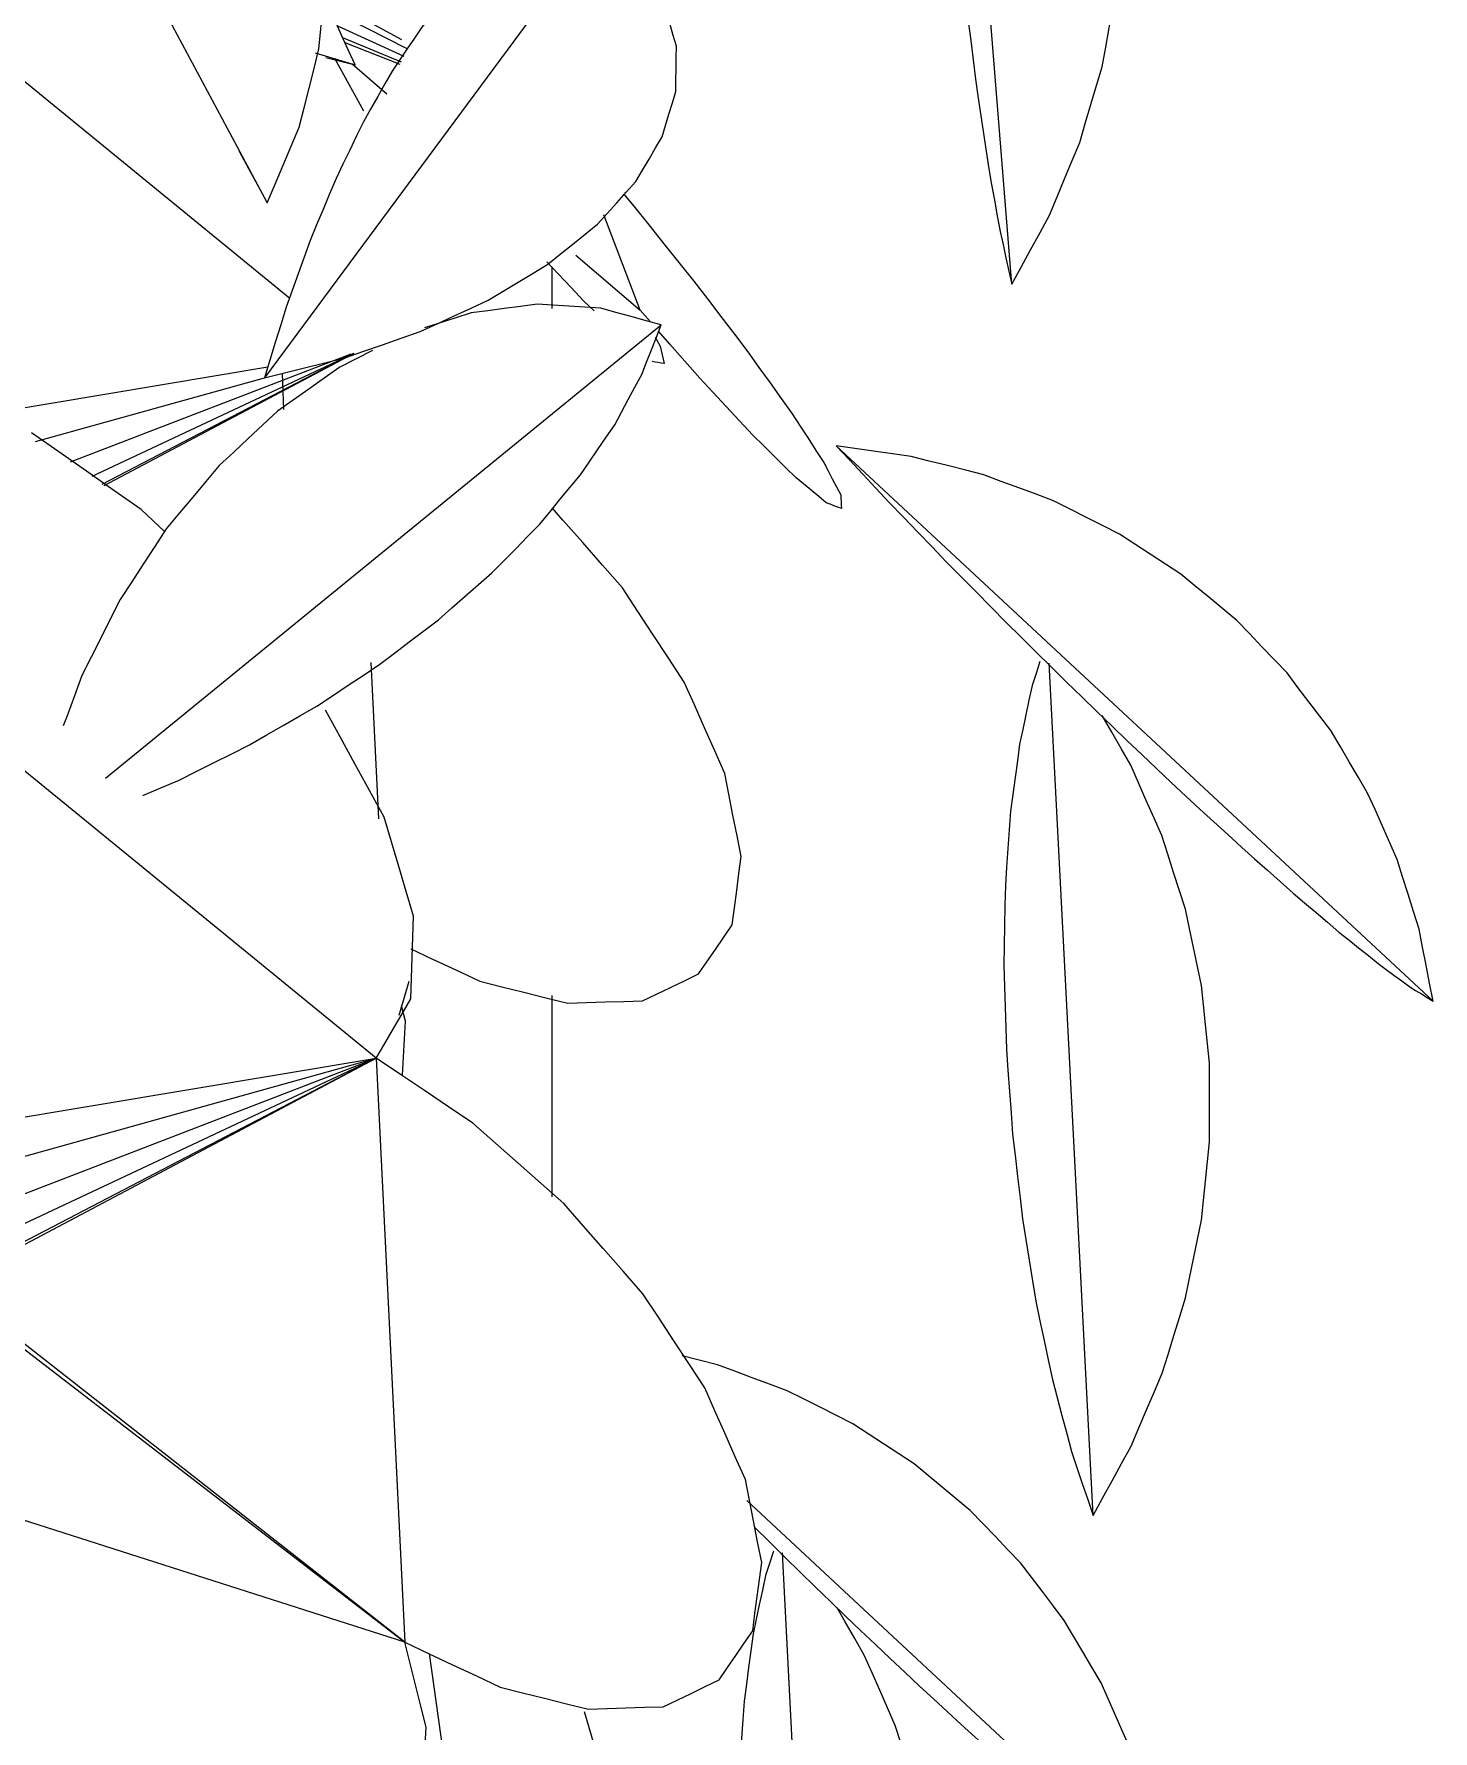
# Model space of a CAD drawing. Header units: metres. Extents: x 13.9 to 26.7, y -0.2 to 3.2.
# Drawn here: x 16.7352 to 16.8055, y 1.2258 to 1.3109 of the extents above; entities that cross this region are included whole.
import ezdxf

# ---------------------------------------------------------------- set-up
doc = ezdxf.new("R2010")
doc.units = ezdxf.units.M
for name, color, linetype, lineweight in [('Importações nas famílias', 10, 'Continuous', 5), ('Quadro estrutural', 7, 'Continuous', 5), ('Vegetação', 7, 'Continuous', 5)]:
    doc.layers.add(name, color=color, linetype=linetype, lineweight=lineweight)

# ---------------------------------------------------------------- blocks, each defined once
blk = doc.blocks.new('Planta_pergolado_12200 - plantas pergolado_skp_Component_17-V429-Corte 1')
at = {"layer": 'Importações nas famílias'}
for p, q in [((16.752426, 1.25954), (16.716542, 1.288845)), ((16.7418, 1.285967), (16.740628, 1.287073)), ((16.730631, 1.255901), (16.752426, 1.25954)), ((16.730972, 1.248176), (16.752426, 1.25954)), ((16.731752, 1.253787), (16.752426, 1.25954)), ((16.73183, 1.248828), (16.752426, 1.25954)), ((16.732346, 1.251817), (16.752426, 1.25954)), ((16.732373, 1.250126), (16.752426, 1.25954)), ((16.752426, 1.25954), (16.753856, 1.230236)), ((16.730756, 1.248012), (16.753856, 1.230236)), ((16.753856, 1.230236), (16.730972, 1.248176)), ((16.753856, 1.230236), (16.718856, 1.241429))]:
    blk.add_line(p, q, dxfattribs=at)
at = {"layer": 'Importações nas famílias', "flags": 128}
for points in [[(16.740628, 1.287073), (16.739252, 1.288036), (16.737876, 1.288999), (16.7365, 1.289962), (16.735124, 1.290924)], [(16.752833, 1.271639), (16.752094, 1.272979), (16.751355, 1.27432), (16.750617, 1.27566), (16.749878, 1.277)], [(16.754304, 1.266671), (16.753936, 1.267913), (16.753569, 1.269155), (16.753201, 1.270397), (16.752833, 1.271639)], [(16.754164, 1.26252), (16.754199, 1.263557), (16.754234, 1.264595), (16.754269, 1.265633), (16.754304, 1.266671)], [(16.752426, 1.25954), (16.75286, 1.260285), (16.753295, 1.26103), (16.75373, 1.261775), (16.754164, 1.26252)], [(16.757273, 1.256286), (16.756061, 1.257099), (16.754849, 1.257913), (16.753638, 1.258727), (16.752426, 1.25954)], [(16.761838, 1.252255), (16.760697, 1.253262), (16.759556, 1.25427), (16.758414, 1.255278), (16.757273, 1.256286)], [(16.765811, 1.247721), (16.764818, 1.248855), (16.763825, 1.249988), (16.762831, 1.251121), (16.761838, 1.252255)], [(16.76892, 1.242995), (16.768143, 1.244177), (16.767365, 1.245358), (16.766588, 1.24654), (16.765811, 1.247721)], [(16.770954, 1.238398), (16.770446, 1.239547), (16.769937, 1.240696), (16.769429, 1.241846), (16.76892, 1.242995)], [(16.771774, 1.234243), (16.771569, 1.235281), (16.771364, 1.23632), (16.771159, 1.237359), (16.770954, 1.238398)], [(16.771324, 1.230813), (16.771437, 1.231671), (16.771549, 1.232528), (16.771662, 1.233385), (16.771774, 1.234243)], [(16.769635, 1.228343), (16.770058, 1.22896), (16.77048, 1.229578), (16.770902, 1.230196), (16.771324, 1.230813)], [(16.754926, 1.225969), (16.754659, 1.227035), (16.754391, 1.228102), (16.754124, 1.229169), (16.753856, 1.230236)], [(16.753856, 1.230236), (16.755056, 1.229672), (16.756255, 1.229108), (16.757455, 1.228544), (16.758655, 1.22798)], [(16.766822, 1.227), (16.767526, 1.227336), (16.768229, 1.227671), (16.768932, 1.228007), (16.769635, 1.228343)], [(16.758655, 1.22798), (16.75976, 1.227704), (16.760866, 1.227428), (16.761971, 1.227152), (16.763077, 1.226876)], [(16.763077, 1.226876), (16.764013, 1.226907), (16.76495, 1.226938), (16.765886, 1.226969), (16.766822, 1.227)], [(16.754731, 1.222373), (16.75478, 1.223272), (16.754829, 1.224171), (16.754877, 1.22507), (16.754926, 1.225969)]]:
    blk.add_lwpolyline(points, dxfattribs=at)
blk = doc.blocks.new('Planta_pergolado_12200 - plantas pergolado_skp_Component_16-V430-Corte 1')
blk.add_blockref('Planta_pergolado_12200 - plantas pergolado_skp_Component_17-V429-Corte 1', (0, 0))
blk = doc.blocks.new('Planta_pergolado_12200 - plantas pergolado_skp_-V431-Corte 1')
blk.add_blockref('Planta_pergolado_12200 - plantas pergolado_skp_Component_16-V430-Corte 1', (0, 0))
blk = doc.blocks.new('Planta_pergolado_12200 - plantas pergolado_skp_-3067429-Corte 1')
blk.add_blockref('Planta_pergolado_12200 - plantas pergolado_skp_-V431-Corte 1', (0, 0))
blk = doc.blocks.new('Planta_pergolado_12200 - plantas pergolado_skp_-3067432-Corte 1')
blk.add_blockref('Planta_pergolado_12200 - plantas pergolado_skp_-3067429-Corte 1', (0, 0))
blk = doc.blocks.new('Planta_pergolado_12200 - plantas pergolado_skp_Component_12-V544-Corte 1')
at = {"layer": 'Importações nas famílias'}
blk.add_line((16.785457, 1.223927), (16.771029, 1.237348), dxfattribs=at)
at = {"layer": 'Importações nas famílias', "flags": 128}
for points in [[(16.76955, 1.244161), (16.768637, 1.244392), (16.767778, 1.24461)], [(16.773048, 1.242858), (16.772174, 1.243184), (16.771299, 1.24351), (16.770424, 1.243835), (16.76955, 1.244161)], [(16.776355, 1.241192), (16.775528, 1.241609), (16.774702, 1.242025), (16.773875, 1.242442), (16.773048, 1.242858)], [(16.779432, 1.239182), (16.778663, 1.239685), (16.777893, 1.240187), (16.777124, 1.24069), (16.776355, 1.241192)], [(16.782246, 1.23685), (16.781543, 1.237433), (16.780839, 1.238016), (16.780136, 1.238599), (16.779432, 1.239182)], [(16.784766, 1.234221), (16.784136, 1.234878), (16.783506, 1.235535), (16.782876, 1.236192), (16.782246, 1.23685)], [(16.771416, 1.236017), (16.772179, 1.235262), (16.772941, 1.234507), (16.773704, 1.233752)], [(16.786963, 1.231325), (16.786413, 1.232049), (16.785864, 1.232773), (16.785315, 1.233497), (16.784766, 1.234221)], [(16.773704, 1.233752), (16.774463, 1.233018), (16.775222, 1.232284), (16.775982, 1.23155), (16.776741, 1.230816)], [(16.776741, 1.230816), (16.777479, 1.23012), (16.778217, 1.229424), (16.778956, 1.228728), (16.779694, 1.228032)], [(16.788813, 1.228194), (16.78835, 1.228977), (16.787888, 1.229759), (16.787425, 1.230542), (16.786963, 1.231325)], [(16.779694, 1.228032), (16.780394, 1.22739), (16.781093, 1.226749), (16.781793, 1.226107), (16.782493, 1.225465)], [(16.79026, 1.224941), (16.789924, 1.225696), (16.789554, 1.226529), (16.789183, 1.227361), (16.788813, 1.228194)], [(16.782493, 1.225465), (16.783138, 1.224893), (16.783783, 1.224321), (16.784428, 1.223749)]]:
    blk.add_lwpolyline(points, dxfattribs=at)
blk = doc.blocks.new('Planta_pergolado_12200 - plantas pergolado_skp_Component_12-V545-Corte 1')
at = {"layer": 'Importações nas famílias'}
for p, q in [((16.77462, 1.199879), (16.772823, 1.234716)), ((16.772159, 1.202692), (16.772366, 1.201712)), ((16.778107, 1.198165), (16.778496, 1.19908))]:
    blk.add_line(p, q, dxfattribs=at)
at = {"layer": 'Importações nas famílias', "flags": 128}
for points in [[(16.772362, 1.234797), (16.772165, 1.234192), (16.771969, 1.233586)], [(16.771969, 1.233586), (16.771812, 1.232853), (16.771655, 1.23212), (16.771499, 1.231388), (16.771342, 1.230655)], [(16.776922, 1.229591), (16.776443, 1.230423), (16.775965, 1.231256), (16.775556, 1.231965)], [(16.771342, 1.230655), (16.771229, 1.229812), (16.771117, 1.228968), (16.771004, 1.228125), (16.770891, 1.227282)], [(16.778481, 1.226058), (16.778092, 1.226941), (16.777702, 1.227825), (16.777312, 1.228708), (16.776922, 1.229591)], [(16.770891, 1.227282), (16.770825, 1.226348), (16.770759, 1.225415), (16.770693, 1.224481), (16.770627, 1.223548)], [(16.779667, 1.22236), (16.77937, 1.223285), (16.779074, 1.224209), (16.778778, 1.225134), (16.778481, 1.226058)], [(16.770627, 1.223548), (16.770609, 1.222545), (16.770591, 1.221543), (16.770573, 1.220541), (16.770555, 1.219539)], [(16.780465, 1.218538), (16.780265, 1.219494), (16.780066, 1.220449), (16.779866, 1.221405), (16.779667, 1.22236)], [(16.770555, 1.219539), (16.770586, 1.218492), (16.770616, 1.217444), (16.770647, 1.216397), (16.770677, 1.21535)], [(16.780867, 1.214635), (16.780767, 1.215611), (16.780666, 1.216587), (16.780565, 1.217562), (16.780465, 1.218538)], [(16.770677, 1.21535), (16.770756, 1.214282), (16.770834, 1.213214), (16.770913, 1.212147), (16.770991, 1.211079)], [(16.780869, 1.210694), (16.780869, 1.211679), (16.780868, 1.212664), (16.780868, 1.21365), (16.780867, 1.214635)], [(16.770991, 1.211079), (16.771116, 1.210016), (16.77124, 1.208953), (16.771365, 1.207889), (16.771489, 1.206826)], [(16.780471, 1.206759), (16.780571, 1.207742), (16.78067, 1.208726), (16.78077, 1.20971), (16.780869, 1.210694)], [(16.771489, 1.206826), (16.771657, 1.205793), (16.771824, 1.204759), (16.771992, 1.203725), (16.772159, 1.202692)], [(16.779677, 1.202873), (16.779876, 1.203844), (16.780074, 1.204816), (16.780273, 1.205787), (16.780471, 1.206759)], [(16.778496, 1.19908), (16.778791, 1.200028), (16.779087, 1.200976), (16.779382, 1.201924), (16.779677, 1.202873)]]:
    blk.add_lwpolyline(points, dxfattribs=at)
blk = doc.blocks.new('Planta_pergolado_12200 - plantas pergolado_skp_Component_12-V546-Corte 1')
at = {"layer": 'Importações nas famílias', "flags": 128}
blk.add_lwpolyline([(16.753573, 1.261694), (16.753744, 1.262264), (16.753915, 1.262833), (16.754085, 1.263402)], dxfattribs=at)
blk = doc.blocks.new('Planta_pergolado_12200 - plantas pergolado_skp_Component_16-V550-Corte 1')
for name in ['Planta_pergolado_12200 - plantas pergolado_skp_Component_12-V546-Corte 1', 'Planta_pergolado_12200 - plantas pergolado_skp_Component_12-V544-Corte 1', 'Planta_pergolado_12200 - plantas pergolado_skp_Component_12-V545-Corte 1']:
    blk.add_blockref(name, (0, 0))
blk = doc.blocks.new('Planta_pergolado_12200 - plantas pergolado_skp_-3067434-Corte 1')
at = {"layer": 'Importações nas famílias'}
blk.add_line((16.747787, 1.292093), (16.747724, 1.293906), dxfattribs=at)
blk.add_blockref('Planta_pergolado_12200 - plantas pergolado_skp_Component_16-V550-Corte 1', (0, 0))
blk = doc.blocks.new('Planta_pergolado_12200 - plantas pergolado_skp_Component_12-V128-Corte 1')
at = {"layer": 'Importações nas famílias'}
blk.add_line((16.730251, 1.06212), (16.700287, 1.089993), dxfattribs=at)
at = {"layer": 'Importações nas famílias', "flags": 128}
for points in [[(16.700287, 1.089993), (16.700953, 1.089281), (16.70162, 1.08857), (16.702287, 1.087859), (16.702954, 1.087147)], [(16.704052, 1.089455), (16.703111, 1.08959), (16.702169, 1.089724), (16.701228, 1.089858), (16.700287, 1.089993)], [(16.707704, 1.08853), (16.706791, 1.088761), (16.705878, 1.088993), (16.704965, 1.089224), (16.704052, 1.089455)], [(16.711203, 1.087227), (16.710328, 1.087553), (16.709453, 1.087878), (16.708579, 1.088204), (16.707704, 1.08853)], [(16.702954, 1.087147), (16.703669, 1.086404), (16.704385, 1.08566), (16.705101, 1.084917), (16.705817, 1.084173)], [(16.714509, 1.085561), (16.713683, 1.085978), (16.712856, 1.086394), (16.712029, 1.086811), (16.711203, 1.087227)], [(16.717587, 1.083551), (16.716817, 1.084054), (16.716048, 1.084556), (16.715279, 1.085059), (16.714509, 1.085561)], [(16.705817, 1.084173), (16.706564, 1.083415), (16.707312, 1.082657), (16.70806, 1.081899), (16.708808, 1.081141)], [(16.720401, 1.081218), (16.719697, 1.081802), (16.718994, 1.082385), (16.71829, 1.082968), (16.717587, 1.083551)], [(16.708808, 1.081141), (16.709571, 1.080386), (16.710333, 1.079631), (16.711096, 1.078876), (16.711858, 1.078121)], [(16.72292, 1.07859), (16.72229, 1.079247), (16.72166, 1.079904), (16.72103, 1.080561), (16.720401, 1.081218)], [(16.711858, 1.078121), (16.712618, 1.077387), (16.713377, 1.076653), (16.714136, 1.075919), (16.714895, 1.075185)], [(16.725117, 1.075694), (16.724568, 1.076418), (16.724019, 1.077142), (16.723469, 1.077866), (16.72292, 1.07859)], [(16.726967, 1.072563), (16.726505, 1.073346), (16.726042, 1.074128), (16.72558, 1.074911), (16.725117, 1.075694)], [(16.714895, 1.075185), (16.715634, 1.074489), (16.716372, 1.073793), (16.71711, 1.073097), (16.717848, 1.072401)], [(16.717848, 1.072401), (16.718548, 1.071759), (16.719248, 1.071117), (16.719948, 1.070476), (16.720647, 1.069834)], [(16.72845, 1.069232), (16.728079, 1.070065), (16.727708, 1.070897), (16.727338, 1.07173), (16.726967, 1.072563)], [(16.720647, 1.069834), (16.721293, 1.069262), (16.721938, 1.06869), (16.722583, 1.068118), (16.723228, 1.067545)], [(16.729548, 1.065738), (16.729273, 1.066612), (16.728999, 1.067485), (16.728724, 1.068359), (16.72845, 1.069232)], [(16.723228, 1.067545), (16.723803, 1.067056), (16.724378, 1.066567), (16.724953, 1.066077), (16.725528, 1.065588)], [(16.725528, 1.065588), (16.726019, 1.065193), (16.726511, 1.064798), (16.727003, 1.064403), (16.727494, 1.064008)], [(16.730251, 1.06212), (16.730075, 1.063024), (16.729899, 1.063929), (16.729724, 1.064833), (16.729548, 1.065738)], [(16.727494, 1.064008), (16.727891, 1.063717), (16.728288, 1.063426), (16.728684, 1.063134), (16.729081, 1.062843)], [(16.729081, 1.062843), (16.729373, 1.062662), (16.729666, 1.062481), (16.729958, 1.062301), (16.730251, 1.06212)]]:
    blk.add_lwpolyline(points, dxfattribs=at)
blk = doc.blocks.new('Planta_pergolado_12200 - plantas pergolado_skp_Component_12-V619-Corte 1')
at = {"layer": 'Importações nas famílias'}
blk.add_line((16.788407, 1.236591), (16.7862, 1.279369), dxfattribs=at)
at = {"layer": 'Importações nas famílias', "flags": 128}
for points in [[(16.78574, 1.279449), (16.785543, 1.278844), (16.785346, 1.278239)], [(16.785346, 1.278239), (16.785189, 1.277506), (16.785032, 1.276773), (16.784876, 1.27604), (16.784719, 1.275307)], [(16.7903, 1.274243), (16.789821, 1.275076), (16.789342, 1.275908), (16.788863, 1.27674)], [(16.784719, 1.275307), (16.784606, 1.274464), (16.784494, 1.273621), (16.784381, 1.272778), (16.784268, 1.271934)], [(16.791859, 1.27071), (16.791469, 1.271594), (16.791079, 1.272477), (16.790689, 1.27336), (16.7903, 1.274243)], [(16.784268, 1.271934), (16.784202, 1.271001), (16.784136, 1.270067), (16.78407, 1.269134), (16.784004, 1.2682)], [(16.793044, 1.267012), (16.792748, 1.267937), (16.792451, 1.268861), (16.792155, 1.269786), (16.791859, 1.27071)], [(16.784004, 1.2682), (16.783986, 1.267198), (16.783968, 1.266196), (16.78395, 1.265193), (16.783932, 1.264191)], [(16.793842, 1.263191), (16.793643, 1.264146), (16.793443, 1.265101), (16.793243, 1.266057), (16.793044, 1.267012)], [(16.783932, 1.264191), (16.783963, 1.263144), (16.783993, 1.262097), (16.784024, 1.26105), (16.784055, 1.260002)], [(16.794245, 1.259287), (16.794144, 1.260263), (16.794043, 1.261239), (16.793943, 1.262215), (16.793842, 1.263191)], [(16.784055, 1.260002), (16.784133, 1.258935), (16.784212, 1.257867), (16.78429, 1.256799), (16.784369, 1.255731)], [(16.794247, 1.255346), (16.794246, 1.256332), (16.794246, 1.257317), (16.794245, 1.258302), (16.794245, 1.259287)], [(16.784369, 1.255731), (16.784493, 1.254668), (16.784618, 1.253605), (16.784742, 1.252542), (16.784866, 1.251479)], [(16.793849, 1.251411), (16.793948, 1.252395), (16.794048, 1.253379), (16.794147, 1.254362), (16.794247, 1.255346)], [(16.784866, 1.251479), (16.785034, 1.250445), (16.785202, 1.249411), (16.785369, 1.248378), (16.785537, 1.247344)], [(16.793054, 1.247525), (16.793253, 1.248496), (16.793451, 1.249468), (16.79365, 1.250439), (16.793849, 1.251411)], [(16.785537, 1.247344), (16.785743, 1.246364), (16.78595, 1.245384), (16.786157, 1.244404), (16.786364, 1.243424)], [(16.791873, 1.243732), (16.792169, 1.24468), (16.792464, 1.245628), (16.792759, 1.246577), (16.793054, 1.247525)], [(16.786364, 1.243424), (16.786605, 1.242521), (16.786846, 1.241618), (16.787087, 1.240715), (16.787328, 1.239812)], [(16.790318, 1.240074), (16.790707, 1.240988), (16.791096, 1.241903), (16.791485, 1.242817), (16.791873, 1.243732)], [(16.788407, 1.236591), (16.788884, 1.237461), (16.789362, 1.238332), (16.78984, 1.239203), (16.790318, 1.240074)], [(16.787328, 1.239812), (16.787597, 1.239006), (16.787867, 1.238201), (16.788137, 1.237396), (16.788407, 1.236591)]]:
    blk.add_lwpolyline(points, dxfattribs=at)
blk = doc.blocks.new('Planta_pergolado_12200 - plantas pergolado_skp_Component_12-V130-Corte 1')
at = {"layer": 'Importações nas famílias'}
blk.add_line((16.688506, 1.116223), (16.67159, 1.093394), dxfattribs=at)
at = {"layer": 'Importações nas famílias', "flags": 128}
for points in [[(16.6856, 1.116097), (16.685221, 1.115926), (16.684842, 1.115756), (16.684463, 1.115585), (16.684084, 1.115415)], [(16.687079, 1.116367), (16.686709, 1.116299), (16.68634, 1.116232), (16.68597, 1.116164), (16.6856, 1.116097)], [(16.688506, 1.116223), (16.68815, 1.116259), (16.687793, 1.116295), (16.687436, 1.116331), (16.687079, 1.116367)], [(16.69038, 1.114311), (16.689912, 1.114789), (16.689443, 1.115267), (16.688975, 1.115745), (16.688506, 1.116223)], [(16.684084, 1.115415), (16.683701, 1.115143), (16.683317, 1.114871), (16.682934, 1.1146), (16.68255, 1.114328)], [(16.68255, 1.114328), (16.682166, 1.113959), (16.681782, 1.113589), (16.681398, 1.11322), (16.681013, 1.11285)], [(16.691645, 1.112232), (16.691329, 1.112751), (16.691012, 1.113271), (16.690696, 1.113791), (16.69038, 1.114311)], [(16.681013, 1.11285), (16.680633, 1.112386), (16.680253, 1.111923), (16.679872, 1.111459), (16.679492, 1.110996)], [(16.692269, 1.110035), (16.692113, 1.110584), (16.691957, 1.111133), (16.691801, 1.111683), (16.691645, 1.112232)], [(16.679492, 1.110996), (16.67912, 1.110443), (16.678747, 1.109891), (16.678375, 1.109339), (16.678002, 1.108787)], [(16.69224, 1.107771), (16.692247, 1.108337), (16.692255, 1.108903), (16.692262, 1.109469), (16.692269, 1.110035)], [(16.678002, 1.108787), (16.677642, 1.108152), (16.677282, 1.107517), (16.676922, 1.106882), (16.676561, 1.106247)], [(16.691557, 1.105494), (16.691728, 1.106063), (16.691898, 1.106632), (16.692069, 1.107202), (16.69224, 1.107771)], [(16.676561, 1.106247), (16.676217, 1.105536), (16.675873, 1.104826), (16.675529, 1.104115), (16.675185, 1.103405)], [(16.690236, 1.103256), (16.690566, 1.103816), (16.690897, 1.104375), (16.691227, 1.104934), (16.691557, 1.105494)], [(16.675185, 1.103405), (16.674861, 1.102626), (16.674536, 1.101848), (16.674212, 1.10107), (16.673888, 1.100292)], [(16.688309, 1.101111), (16.688791, 1.101648), (16.689273, 1.102184), (16.689755, 1.10272), (16.690236, 1.103256)], [(16.673888, 1.100292), (16.673587, 1.099454), (16.673287, 1.098617), (16.672986, 1.09778), (16.672685, 1.096942)], [(16.685821, 1.099109), (16.686443, 1.09961), (16.687065, 1.10011), (16.687687, 1.100611), (16.688309, 1.101111)], [(16.68283, 1.097297), (16.683578, 1.09775), (16.684326, 1.098203), (16.685073, 1.098656), (16.685821, 1.099109)], [(16.672685, 1.096942), (16.672412, 1.096055), (16.672138, 1.095168), (16.671864, 1.094281), (16.67159, 1.093394)], [(16.679406, 1.095716), (16.680262, 1.096111), (16.681118, 1.096507), (16.681974, 1.096902), (16.68283, 1.097297)], [(16.67563, 1.094405), (16.676574, 1.094733), (16.677518, 1.095061), (16.678462, 1.095389), (16.679406, 1.095716)], [(16.67159, 1.093394), (16.6726, 1.093647), (16.67361, 1.0939), (16.67462, 1.094153), (16.67563, 1.094405)]]:
    blk.add_lwpolyline(points, dxfattribs=at)
blk = doc.blocks.new('Planta_pergolado_12200 - plantas pergolado_skp_Component_12-V620-Corte 1')
at = {"layer": 'Importações nas famílias'}
for p, q in [((16.720771, 1.327033), (16.719733, 1.326772)), ((16.734379, 1.325908), (16.733447, 1.326268)), ((16.712668, 1.324329), (16.711753, 1.323768)), ((16.712133, 1.32115), (16.741681, 1.312296)), ((16.749359, 1.309995), (16.751361, 1.309395))]:
    blk.add_line(p, q, dxfattribs=at)
at = {"layer": 'Importações nas famílias', "flags": 128}
for points in [[(16.725026, 1.32743), (16.723963, 1.32733), (16.722899, 1.327231), (16.721835, 1.327132), (16.720771, 1.327033)], [(16.729285, 1.327173), (16.72822, 1.327237), (16.727156, 1.327301), (16.726091, 1.327366), (16.725026, 1.32743)], [(16.733447, 1.326268), (16.732407, 1.326494), (16.731366, 1.32672), (16.730326, 1.326947), (16.729285, 1.327173)], [(16.716619, 1.325991), (16.715631, 1.325575), (16.714643, 1.32516), (16.713656, 1.324744), (16.712668, 1.324329)], [(16.718695, 1.326512), (16.717657, 1.326251), (16.716619, 1.325991)], [(16.712398, 1.320911), (16.713285, 1.320612), (16.714173, 1.320312), (16.71506, 1.320013), (16.715948, 1.319714)], [(16.715948, 1.319714), (16.716866, 1.319412), (16.717784, 1.319111), (16.718702, 1.31881), (16.71962, 1.318508)], [(16.71962, 1.318508), (16.720558, 1.318208), (16.721497, 1.317908), (16.722435, 1.317608), (16.723374, 1.317307)], [(16.723374, 1.317307), (16.724322, 1.317012), (16.725271, 1.316716), (16.726219, 1.31642), (16.727167, 1.316125)], [(16.727167, 1.316125), (16.728115, 1.315837), (16.729063, 1.315549), (16.730011, 1.315261), (16.730959, 1.314973)], [(16.730959, 1.314973), (16.731896, 1.314696), (16.732832, 1.314419), (16.733769, 1.314143), (16.734706, 1.313866)], [(16.734706, 1.313866), (16.735621, 1.313603), (16.736537, 1.31334), (16.737452, 1.313077), (16.738367, 1.312815)], [(16.738367, 1.312815), (16.739251, 1.312569), (16.740134, 1.312323), (16.741018, 1.312077), (16.741901, 1.311831)], [(16.751361, 1.309395), (16.75092, 1.310362), (16.750479, 1.311329), (16.750038, 1.312296), (16.749738, 1.312954)], [(16.749898, 1.309753), (16.75063, 1.309574), (16.751361, 1.309395)]]:
    blk.add_lwpolyline(points, dxfattribs=at)
blk = doc.blocks.new('Planta_pergolado_12200 - plantas pergolado_skp_Component_12-V150-Corte 1')
at = {"layer": 'Importações nas famílias'}
for p, q in [((16.575175, 1.006218), (16.594194, 0.970758)), ((16.587312, 1.001648), (16.586534, 1.002249)), ((16.592289, 0.996988), (16.591691, 0.997635))]:
    blk.add_line(p, q, dxfattribs=at)
at = {"layer": 'Importações nas famílias', "flags": 128}
for points in [[(16.579213, 1.005472), (16.578204, 1.005659), (16.577194, 1.005845), (16.576184, 1.006031), (16.575175, 1.006218)], [(16.575654, 1.005306), (16.575894, 1.004851), (16.576134, 1.004395)], [(16.58303, 1.004139), (16.582076, 1.004472), (16.581121, 1.004806), (16.580167, 1.005139), (16.579213, 1.005472)], [(16.576134, 1.004395), (16.576416, 1.003863), (16.576697, 1.003331), (16.576978, 1.002799), (16.57726, 1.002268)], [(16.586534, 1.002249), (16.585658, 1.002721), (16.584782, 1.003194), (16.583906, 1.003666), (16.58303, 1.004139)], [(16.57726, 1.002268), (16.577579, 1.001666), (16.577899, 1.001064), (16.578219, 1.000462), (16.578539, 0.99986)], [(16.578539, 0.99986), (16.578893, 0.999195), (16.579248, 0.99853), (16.579603, 0.997865), (16.579957, 0.997199)], [(16.579957, 0.997199), (16.580343, 0.996478), (16.580728, 0.995757), (16.581114, 0.995036), (16.581499, 0.994314)], [(16.594404, 0.993741), (16.593875, 0.994553), (16.593346, 0.995365), (16.592818, 0.996176), (16.592289, 0.996988)], [(16.581499, 0.994314), (16.581912, 0.993545), (16.582324, 0.992776), (16.582736, 0.992007), (16.583148, 0.991237)], [(16.59594, 0.990181), (16.595556, 0.991071), (16.595172, 0.991961), (16.594788, 0.992851), (16.594404, 0.993741)], [(16.583148, 0.991237), (16.583582, 0.990429), (16.584017, 0.98962), (16.584451, 0.988811), (16.584885, 0.988002)], [(16.596862, 0.986392), (16.596631, 0.987339), (16.596401, 0.988286), (16.59617, 0.989234), (16.59594, 0.990181)], [(16.584885, 0.988002), (16.585336, 0.987163), (16.585788, 0.986324), (16.586239, 0.985485), (16.586691, 0.984646)], [(16.597147, 0.982462), (16.597076, 0.983445), (16.597004, 0.984427), (16.596933, 0.985409), (16.596862, 0.986392)], [(16.586691, 0.984646), (16.587154, 0.983785), (16.587618, 0.982925), (16.588082, 0.982065), (16.588545, 0.981204)], [(16.59679, 0.978485), (16.596879, 0.979479), (16.596968, 0.980474), (16.597058, 0.981468), (16.597147, 0.982462)], [(16.595798, 0.974552), (16.596046, 0.975536), (16.596294, 0.976519), (16.596542, 0.977502), (16.59679, 0.978485)], [(16.594194, 0.970758), (16.594595, 0.971706), (16.594996, 0.972655), (16.595397, 0.973604), (16.595798, 0.974552)], [(16.592787, 0.973356), (16.593256, 0.97249), (16.593725, 0.971624), (16.594194, 0.970758)]]:
    blk.add_lwpolyline(points, dxfattribs=at)
blk = doc.blocks.new('Planta_pergolado_12200 - plantas pergolado_skp_Component_12-V621-Corte 1')
at = {"layer": 'Importações nas famílias'}
blk.add_line((16.73884, 1.273596), (16.76673, 1.296341), dxfattribs=at)
at = {"layer": 'Importações nas famílias', "flags": 128}
for points in [[(16.760498, 1.297372), (16.759673, 1.297263), (16.758847, 1.297155), (16.758022, 1.297046), (16.757196, 1.296938)], [(16.763701, 1.297171), (16.762901, 1.297221), (16.7621, 1.297271), (16.761299, 1.297321), (16.760498, 1.297372)], [(16.76673, 1.296341), (16.765973, 1.296549), (16.765216, 1.296756), (16.764459, 1.296964), (16.763701, 1.297171)], [(16.757196, 1.296938), (16.756365, 1.296673), (16.755534, 1.296409), (16.754843, 1.296189)], [(16.765754, 1.293849), (16.765998, 1.294472), (16.766242, 1.295095), (16.766486, 1.295718), (16.76673, 1.296341)], [(16.752238, 1.295051), (16.751422, 1.294636), (16.750605, 1.294222)], [(16.750605, 1.294222), (16.749821, 1.293668), (16.749037, 1.293113), (16.748254, 1.292559), (16.74747, 1.292004)], [(16.764399, 1.29133), (16.764738, 1.29196), (16.765076, 1.29259), (16.765415, 1.293219), (16.765754, 1.293849)], [(16.74747, 1.292004), (16.746738, 1.291323), (16.746006, 1.290641), (16.745274, 1.289959), (16.744542, 1.289278)], [(16.762681, 1.288813), (16.76311, 1.289442), (16.76354, 1.290071), (16.763969, 1.290701), (16.764399, 1.29133)], [(16.744542, 1.289278), (16.743879, 1.288485), (16.743216, 1.287692), (16.742553, 1.2869), (16.741889, 1.286107)], [(16.760619, 1.286325), (16.761134, 1.286947), (16.76165, 1.287569), (16.762165, 1.288191), (16.762681, 1.288813)], [(16.741889, 1.286107), (16.741311, 1.285222), (16.740732, 1.284337), (16.740153, 1.283451), (16.739574, 1.282566)], [(16.758235, 1.283893), (16.758831, 1.284501), (16.759427, 1.285109), (16.760023, 1.285717), (16.760619, 1.286325)], [(16.755557, 1.281546), (16.756227, 1.282133), (16.756896, 1.28272), (16.757566, 1.283307), (16.758235, 1.283893)], [(16.739574, 1.282566), (16.739093, 1.281609), (16.738612, 1.280652), (16.738131, 1.279695), (16.737651, 1.278738)], [(16.752614, 1.279309), (16.75335, 1.279868), (16.754085, 1.280428), (16.754821, 1.280987), (16.755557, 1.281546)], [(16.749438, 1.277207), (16.750232, 1.277732), (16.751026, 1.278258), (16.75182, 1.278783), (16.752614, 1.279309)], [(16.737651, 1.278738), (16.737279, 1.277732), (16.736907, 1.276726), (16.736719, 1.276217)], [(16.746066, 1.275263), (16.746909, 1.275749), (16.747752, 1.276235), (16.748595, 1.276721), (16.749438, 1.277207)], [(16.742534, 1.273498), (16.743417, 1.273939), (16.7443, 1.27438), (16.745183, 1.274822), (16.746066, 1.275263)], [(16.740707, 1.272716), (16.741621, 1.273107), (16.742534, 1.273498)]]:
    blk.add_lwpolyline(points, dxfattribs=at)
blk = doc.blocks.new('Planta_pergolado_12200 - plantas pergolado_skp_Component_17-V622-Corte 1')
at = {"layer": 'Importações nas famílias'}
for p, q in [((16.725723, 1.342382), (16.725204, 1.343149)), ((16.738807, 1.334871), (16.72773, 1.343794)), ((16.731511, 1.337135), (16.72773, 1.343794)), ((16.73144, 1.337154), (16.72773, 1.343794)), ((16.729242, 1.337678), (16.728538, 1.338574)), ((16.738807, 1.334871), (16.739038, 1.333959)), ((16.738807, 1.334871), (16.73907, 1.334036)), ((16.738807, 1.334871), (16.739092, 1.334089)), ((16.738807, 1.334871), (16.739107, 1.334125)), ((16.738807, 1.334871), (16.739117, 1.334149)), ((16.738807, 1.334871), (16.73912, 1.334155)), ((16.738807, 1.334871), (16.739383, 1.334162)), ((16.738817, 1.33407), (16.738807, 1.334871)), ((16.738807, 1.334871), (16.738848, 1.33405)), ((16.738807, 1.334871), (16.738902, 1.334015)), ((16.738807, 1.334871), (16.738971, 1.333969)), ((16.74791, 1.323662), (16.756658, 1.312892)), ((16.738346, 1.312698), (16.739069, 1.312714)), ((16.738346, 1.312698), (16.740078, 1.312438)), ((16.738346, 1.312698), (16.739832, 1.312506)), ((16.738346, 1.312698), (16.739416, 1.312619)), ((16.749737, 1.312815), (16.753691, 1.310662)), ((16.749978, 1.312235), (16.75397, 1.310207)), ((16.750479, 1.311343), (16.753815, 1.309829)), ((16.750737, 1.310763), (16.753686, 1.309543)), ((16.753624, 1.309403), (16.75086, 1.310493)), ((16.751214, 1.309439), (16.752967, 1.30794)), ((16.764833, 1.302923), (16.765363, 1.302291)), ((16.765674, 1.297074), (16.763843, 1.301855)), ((16.762439, 1.299841), (16.765674, 1.297074)), ((16.763362, 1.297042), (16.76285, 1.297534)), ((16.766188, 1.29649), (16.765674, 1.297074)), ((16.766423, 1.295725), (16.766673, 1.295276))]:
    blk.add_line(p, q, dxfattribs=at)
at = {"layer": 'Importações nas famílias', "flags": 128}
for points in [[(16.724531, 1.351441), (16.725128, 1.350829), (16.725725, 1.350217), (16.726322, 1.349605), (16.726919, 1.348993)], [(16.726919, 1.348993), (16.727624, 1.348217), (16.728329, 1.34744), (16.729034, 1.346664), (16.729739, 1.345887)], [(16.725091, 1.346466), (16.725751, 1.345798), (16.726411, 1.34513), (16.72707, 1.344462), (16.72773, 1.343794)], [(16.72773, 1.343794), (16.727096, 1.344645), (16.726462, 1.345495), (16.725828, 1.346345), (16.725194, 1.347196)], [(16.729739, 1.345887), (16.730504, 1.344999), (16.73127, 1.344111), (16.732035, 1.343223), (16.7328, 1.342334)], [(16.728538, 1.338574), (16.727835, 1.339526), (16.727131, 1.340478), (16.726427, 1.34143), (16.725723, 1.342382)], [(16.7328, 1.342334), (16.733573, 1.341395), (16.734346, 1.340456), (16.73512, 1.339516), (16.735893, 1.338577)], [(16.735893, 1.338577), (16.736621, 1.337651), (16.73735, 1.336724), (16.738078, 1.335798), (16.738807, 1.334871)], [(16.738807, 1.334871), (16.739037, 1.334748), (16.739267, 1.334625)], [(16.745039, 1.329148), (16.745726, 1.3284), (16.746413, 1.327653)], [(16.746413, 1.327653), (16.74717, 1.326782), (16.747927, 1.325912), (16.748685, 1.325041), (16.749442, 1.324171)], [(16.749442, 1.324171), (16.750218, 1.323237), (16.750994, 1.322302), (16.751769, 1.321368), (16.752545, 1.320434)], [(16.752545, 1.320434), (16.753287, 1.3195), (16.754028, 1.318566), (16.75477, 1.317632), (16.755511, 1.316698)], [(16.755511, 1.316698), (16.756168, 1.315827), (16.756825, 1.314957), (16.757459, 1.314115)], [(16.765363, 1.302291), (16.766115, 1.301352), (16.766868, 1.300413), (16.76762, 1.299473), (16.768373, 1.298534)], [(16.76285, 1.297534), (16.762205, 1.298218), (16.761559, 1.298901), (16.760998, 1.299496)], [(16.768373, 1.298534), (16.76905, 1.297646), (16.769728, 1.296758), (16.770405, 1.295869), (16.771083, 1.294981)], [(16.768663, 1.293673), (16.767916, 1.294523), (16.767169, 1.295373), (16.766603, 1.296017)], [(16.766876, 1.294396), (16.766725, 1.294421), (16.766574, 1.294445), (16.766422, 1.29447), (16.766271, 1.294495)], [(16.766673, 1.295276), (16.766724, 1.295056), (16.766775, 1.294836), (16.766825, 1.294616), (16.766876, 1.294396)], [(16.771083, 1.294981), (16.771639, 1.294205), (16.772195, 1.293428), (16.772751, 1.292652), (16.773308, 1.291875)], [(16.771332, 1.290807), (16.770665, 1.291523), (16.769998, 1.29224), (16.76933, 1.292956), (16.768663, 1.293673)], [(16.773308, 1.291875), (16.773705, 1.291263), (16.774102, 1.290651), (16.774499, 1.290039), (16.774896, 1.289428)], [(16.773499, 1.288672), (16.772957, 1.289206), (16.772416, 1.289739), (16.771874, 1.290273), (16.771332, 1.290807)], [(16.774896, 1.289428), (16.775107, 1.289022), (16.775318, 1.288616), (16.775528, 1.288211), (16.775739, 1.287805)], [(16.775016, 1.287414), (16.774637, 1.287728), (16.774258, 1.288043), (16.773878, 1.288357), (16.773499, 1.288672)], [(16.775739, 1.287805), (16.77575, 1.287633), (16.77576, 1.287462), (16.77577, 1.28729), (16.77578, 1.287118)], [(16.77578, 1.287118), (16.775589, 1.287192), (16.775398, 1.287266), (16.775207, 1.28734), (16.775016, 1.287414)]]:
    blk.add_lwpolyline(points, dxfattribs=at)
blk = doc.blocks.new('Planta_pergolado_12200 - plantas pergolado_skp_Component_16-V623-Corte 1')
for name, p in [('Planta_pergolado_12200 - plantas pergolado_skp_Component_17-V622-Corte 1', (0, 0)), ('Planta_pergolado_12200 - plantas pergolado_skp_Component_12-V150-Corte 1', (0.152762, 0.331701)), ('Planta_pergolado_12200 - plantas pergolado_skp_Component_12-V620-Corte 1', (0, 0)), ('Planta_pergolado_12200 - plantas pergolado_skp_Component_12-V130-Corte 1', (0.075223, 0.200284)), ('Planta_pergolado_12200 - plantas pergolado_skp_Component_12-V621-Corte 1', (0, 0)), ('Planta_pergolado_12200 - plantas pergolado_skp_Component_12-V128-Corte 1', (0.075223, 0.200284)), ('Planta_pergolado_12200 - plantas pergolado_skp_Component_12-V619-Corte 1', (0, 0))]:
    blk.add_blockref(name, p)
blk = doc.blocks.new('Planta_pergolado_12200 - plantas pergolado_skp_Component_12-V158-Corte 1')
at = {"layer": 'Importações nas famílias'}
blk.add_line((16.709104, 1.098091), (16.705636, 1.141375), dxfattribs=at)
at = {"layer": 'Importações nas famílias', "flags": 128}
for points in [[(16.705482, 1.140979), (16.70545, 1.140221), (16.705418, 1.139463)], [(16.705418, 1.139463), (16.705408, 1.138598), (16.705398, 1.137734), (16.705388, 1.136869), (16.705379, 1.136005)], [(16.710051, 1.135958), (16.70953, 1.136805), (16.70901, 1.137651), (16.70849, 1.138498), (16.708079, 1.139166)], [(16.705379, 1.136005), (16.705391, 1.135054), (16.705404, 1.134103), (16.705416, 1.133152), (16.705429, 1.132201)], [(16.711767, 1.132373), (16.711338, 1.133269), (16.710909, 1.134166), (16.71048, 1.135062), (16.710051, 1.135958)], [(16.705429, 1.132201), (16.705464, 1.131186), (16.705499, 1.130172), (16.705534, 1.129157), (16.705568, 1.128142)], [(16.713099, 1.128628), (16.712766, 1.129564), (16.712433, 1.130501), (16.7121, 1.131437), (16.711767, 1.132373)], [(16.714033, 1.124766), (16.713799, 1.125732), (16.713566, 1.126697), (16.713333, 1.127663), (16.713099, 1.128628)], [(16.705568, 1.128142), (16.705625, 1.127087), (16.705681, 1.126032), (16.705737, 1.124977), (16.705793, 1.123922)], [(16.714557, 1.12083), (16.714426, 1.121814), (16.714295, 1.122798), (16.714164, 1.123782), (16.714033, 1.124766)], [(16.705793, 1.123922), (16.705869, 1.122852), (16.705946, 1.121782), (16.706022, 1.120711), (16.706098, 1.119641)], [(16.714666, 1.116863), (16.714639, 1.117854), (16.714611, 1.118846), (16.714584, 1.119838), (16.714557, 1.12083)], [(16.706098, 1.119641), (16.706193, 1.11858), (16.706287, 1.11752), (16.706382, 1.116459), (16.706476, 1.115398)], [(16.714359, 1.112909), (16.714435, 1.113897), (16.714512, 1.114886), (16.714589, 1.115874), (16.714666, 1.116863)], [(16.706476, 1.115398), (16.706587, 1.114372), (16.706697, 1.113346), (16.706808, 1.11232), (16.706918, 1.111294)], [(16.713639, 1.109012), (16.713819, 1.109986), (16.713999, 1.11096), (16.714179, 1.111934), (16.714359, 1.112909)], [(16.706918, 1.111294), (16.707042, 1.110327), (16.707166, 1.109359), (16.70729, 1.108392), (16.707414, 1.107424)], [(16.712514, 1.105215), (16.712795, 1.106164), (16.713076, 1.107114), (16.713357, 1.108063), (16.713639, 1.109012)], [(16.707414, 1.107424), (16.707549, 1.106538), (16.707683, 1.105652), (16.707818, 1.104766), (16.707952, 1.10388)], [(16.710996, 1.101562), (16.711376, 1.102475), (16.711755, 1.103388), (16.712134, 1.104302), (16.712514, 1.105215)], [(16.707952, 1.10388), (16.708094, 1.103096), (16.708236, 1.102312), (16.708378, 1.101528), (16.70852, 1.100745)], [(16.709104, 1.098091), (16.709577, 1.098959), (16.71005, 1.099826), (16.710523, 1.100694), (16.710996, 1.101562)], [(16.70852, 1.100745), (16.708666, 1.100081), (16.708812, 1.099418), (16.708958, 1.098755), (16.709104, 1.098091)]]:
    blk.add_lwpolyline(points, dxfattribs=at)
blk = doc.blocks.new('Planta_pergolado_12200 - plantas pergolado_skp_Component_16-V651-Corte 1')
blk.add_blockref('Planta_pergolado_12200 - plantas pergolado_skp_Component_12-V158-Corte 1', (0.075223, 0.200284))
blk = doc.blocks.new('Planta_pergolado_12200 - plantas pergolado_skp_-3067436-Corte 1')
for name in ['Planta_pergolado_12200 - plantas pergolado_skp_Component_16-V651-Corte 1', 'Planta_pergolado_12200 - plantas pergolado_skp_Component_16-V623-Corte 1']:
    blk.add_blockref(name, (0, 0))
blk = doc.blocks.new('Planta_pergolado_12200 - plantas pergolado_skp_Component_12-V823-Corte 1')
at = {"layer": 'Importações nas famílias'}
blk.add_line((16.75763, 1.211694), (16.755103, 1.229672), dxfattribs=at)
at = {"layer": 'Importações nas famílias', "flags": 128}
for points in [[(16.763911, 1.223154), (16.763568, 1.224352), (16.763226, 1.225551), (16.762883, 1.226749)], [(16.764832, 1.218257), (16.764602, 1.219481), (16.764372, 1.220705), (16.764141, 1.221929), (16.763911, 1.223154)], [(16.765294, 1.213313), (16.765179, 1.214549), (16.765063, 1.215785), (16.764948, 1.217021), (16.764832, 1.218257)], [(16.765291, 1.208376), (16.765292, 1.20961), (16.765293, 1.210845), (16.765293, 1.212079), (16.765294, 1.213313)], [(16.764947, 1.204792), (16.765057, 1.205939), (16.765174, 1.207158), (16.765291, 1.208376)]]:
    blk.add_lwpolyline(points, dxfattribs=at)
blk = doc.blocks.new('Planta_pergolado_12200 - plantas pergolado_skp_Component_17-V824-Corte 1')
at = {"layer": 'Importações nas famílias'}
for p, q in [((16.748096, 1.297659), (16.724298, 1.317093)), ((16.737088, 1.289461), (16.751173, 1.294879)), ((16.738173, 1.288756), (16.751283, 1.294911)), ((16.738674, 1.288347), (16.751308, 1.294919)), ((16.738764, 1.288273), (16.751312, 1.29492)), ((16.73296, 1.291886), (16.746983, 1.294227)), ((16.73533, 1.290493), (16.746813, 1.293689)), ((16.752156, 1.279391), (16.752538, 1.27156)), ((16.753896, 1.261392), (16.753701, 1.262168))]:
    blk.add_line(p, q, dxfattribs=at)
at = {"layer": 'Importações nas famílias', "flags": 128}
for points in [[(16.751803, 1.307063), (16.751064, 1.308403), (16.75035, 1.309698)], [(16.76478, 1.283145), (16.763787, 1.284278), (16.762794, 1.285412), (16.761801, 1.286545), (16.761256, 1.287167)], [(16.76789, 1.278419), (16.767112, 1.2796), (16.766335, 1.280782), (16.765558, 1.281964), (16.76478, 1.283145)], [(16.769924, 1.273821), (16.769415, 1.274971), (16.768907, 1.27612), (16.768398, 1.277269), (16.76789, 1.278419)], [(16.770744, 1.269666), (16.770539, 1.270705), (16.770334, 1.271744), (16.770129, 1.272783), (16.769924, 1.273821)], [(16.770294, 1.266237), (16.770406, 1.267094), (16.770519, 1.267952), (16.770631, 1.268809), (16.770744, 1.269666)], [(16.768605, 1.263767), (16.769027, 1.264384), (16.769449, 1.265002), (16.769872, 1.265619), (16.770294, 1.266237)], [(16.754171, 1.265027), (16.755225, 1.264532), (16.756425, 1.263968), (16.757624, 1.263404)], [(16.757624, 1.263404), (16.75873, 1.263128), (16.759835, 1.262852), (16.760941, 1.262576), (16.762047, 1.2623)], [(16.765792, 1.262424), (16.766495, 1.262759), (16.767198, 1.263095), (16.767902, 1.263431), (16.768605, 1.263767)], [(16.762047, 1.2623), (16.762983, 1.262331), (16.763919, 1.262362), (16.764856, 1.262393), (16.765792, 1.262424)], [(16.753749, 1.258696), (16.753798, 1.259595), (16.753847, 1.260494), (16.753896, 1.261392)]]:
    blk.add_lwpolyline(points, dxfattribs=at)
blk = doc.blocks.new('Planta_pergolado_12200 - plantas pergolado_skp_Component_16-V825-Corte 1')
for name in ['Planta_pergolado_12200 - plantas pergolado_skp_Component_17-V824-Corte 1', 'Planta_pergolado_12200 - plantas pergolado_skp_Component_12-V823-Corte 1']:
    blk.add_blockref(name, (0, 0))
blk = doc.blocks.new('Planta_pergolado_12200 - plantas pergolado_skp_-V859-Corte 1')
blk.add_blockref('Planta_pergolado_12200 - plantas pergolado_skp_Component_16-V825-Corte 1', (0, 0))
blk = doc.blocks.new('Planta_pergolado_12200 - plantas pergolado_skp_-3067440-Corte 1')
blk.add_blockref('Planta_pergolado_12200 - plantas pergolado_skp_-V859-Corte 1', (0, 0))
blk = doc.blocks.new('Planta_pergolado_12200 - plantas pergolado_skp_-3067443-Corte 1')
for name in ['Planta_pergolado_12200 - plantas pergolado_skp_-3067440-Corte 1', 'Planta_pergolado_12200 - plantas pergolado_skp_-3067436-Corte 1', 'Planta_pergolado_12200 - plantas pergolado_skp_-3067434-Corte 1']:
    blk.add_blockref(name, (0, 0))
blk = doc.blocks.new('Planta_pergolado_12200 - Planta_pergolado_12200-3067476-Corte 1')
for name in ['Planta_pergolado_12200 - plantas pergolado_skp_-3067443-Corte 1', 'Planta_pergolado_12200 - plantas pergolado_skp_-3067432-Corte 1']:
    blk.add_blockref(name, (0, 0))
blk = doc.blocks.new('sloupek - Tram-V4408-Corte 1')
at = {"layer": 'Quadro estrutural', "color": 10}
for p, q in [((16.761243, 1.299247), (16.761243, 1.297159)), ((16.761243, 1.262683), (16.761243, 1.252577))]:
    blk.add_line(p, q, dxfattribs=at)

msp = doc.modelspace()

# ---------------------------------------------------------------- block references
at = {"layer": 'Quadro estrutural', "color": 10}
msp.add_blockref('sloupek - Tram-V4408-Corte 1', (0, 0), dxfattribs=at)
at = {"layer": 'Vegetação', "color": 10}
msp.add_blockref('Planta_pergolado_12200 - Planta_pergolado_12200-3067476-Corte 1', (0, 0), dxfattribs=at)

doc.saveas('drawing.dxf')
